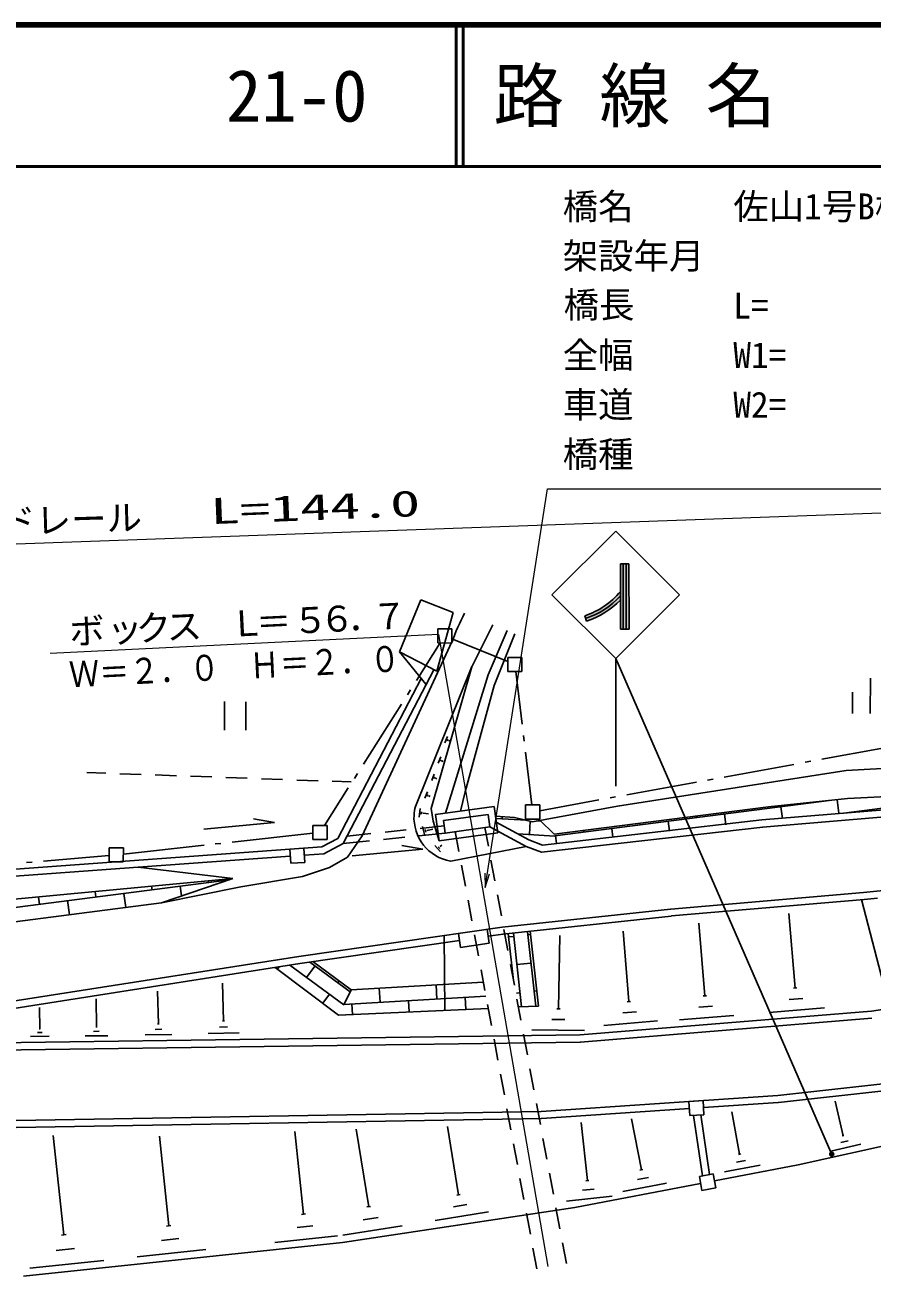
# Model space of a CAD drawing. Units: millimetres, scale not verified. Extents: x 40000 to 680000, y 20000 to 380000.
# Drawn here: x 147316 to 207123, y 292121 to 380000 of the extents above; entities that cross this region are included whole.
import ezdxf
from ezdxf.enums import TextEntityAlignment as Align

# ---------------------------------------------------------------- set-up
doc = ezdxf.new("R2010")
doc.units = ezdxf.units.MM
doc.header["$LTSCALE"] = 1000
for name, color, linetype, lineweight in [('M-BGD', 7, 'Continuous', 25), ('M-BMK-ROW', 30, 'Continuous', 25), ('M-STR-HTXT', 7, 'Continuous', 13), ('M-STR-STR1', 7, 'Continuous', 25), ('M-STR-STRC', 7, 'Continuous', 25), ('M-TTL', 2, 'Continuous', 140), ('M-TTL-LINE', 7, 'Continuous', 50)]:
    doc.layers.add(name, color=color, linetype=linetype, lineweight=lineweight)
doc.layers.add('M-TTL-TXT', color=7, linetype='Continuous')
doc.styles.add('ＭＳ ゴシック', font='')
doc.styles.get('ＭＳ ゴシック').set_extended_font_data('MS Gothic')

# ---------------------------------------------------------------- blocks, each defined once
blk = doc.blocks.new('open_arrow')
at = {"color": 0, "linetype": 'Continuous', "lineweight": -2}
blk.add_lwpolyline([(7.5, 1.25), (0, 0), (7.5, -1.25)], dxfattribs=at)

msp = doc.modelspace()

# ---------------------------------------------------------------- hatches: boundary and pattern name
at = {"layer": 'M-STR-STRC'}
for points in [[(189358, 341937), (189959, 341938), (189962, 337331), (189361, 337331)], [(189347, 339975), (188730, 339340), (187890, 338739), (187371, 338474), (186807, 338260), (186953, 337933), (187397, 338049), (188152, 338428), (188931, 338984), (189360, 339362)]]:
    msp.add_hatch(color=256, dxfattribs=at).paths.add_polyline_path(points)

# ---------------------------------------------------------------- linework, layer by layer
at = {"layer": 'M-BGD'}
for p, q in [((175267, 339385), (173752, 335724)), ((175267, 339385), (177548, 338505)), ((177548, 338505), (176402, 334342)), ((180360, 337624), (178857, 334664)), ((180017, 334099), (181351, 337220)), ((180435, 333346), (181911, 336987)), ((171121, 322720), (177461, 336432)), ((173752, 335724), (176402, 334342)), ((173752, 335724), (175627, 333433)), ((176182, 334453), (169787, 322174)), ((178867, 334684), (174885, 324800)), ((175987, 324646), (178857, 334664)), ((177007, 324332), (180017, 334099)), ((175288, 333835), (169417, 322546)), ((178395, 325830), (180435, 333346)), ((206996, 331358), (207005, 333863)), ((161407, 332201), (161400, 330198)), ((162910, 332196), (162903, 330192)), ((205743, 331363), (205749, 332866)), ((177147, 329741), (176965, 329291)), ((177166, 329541), (177126, 329431)), ((177246, 329460), (177236, 329430)), ((177236, 329450), (177326, 329410)), ((176671, 328300), (176489, 327850)), ((176690, 328100), (176650, 327990)), ((176760, 328019), (176750, 327989)), ((176760, 328009), (176850, 327969)), ((151682, 327197), (153018, 327149)), ((154017, 327113), (155516, 327059)), ((156516, 327024), (158015, 326970)), ((159014, 326934), (160513, 326881)), ((176216, 327090), (176034, 326639)), ((189141, 324810), (205288, 327327)), ((205288, 327327), (210829, 327658)), ((161512, 326845), (163011, 326792)), ((164011, 326756), (165510, 326702)), ((166509, 326666), (168008, 326613)), ((169008, 326577), (170343, 326529)), ((176235, 326889), (176194, 326769)), ((176315, 326809), (176305, 326779)), ((176305, 326789), (176395, 326758)), ((231222, 326494), (199345, 323842)), ((218788, 326087), (205117, 324333)), ((205382, 325353), (227465, 326558)), ((175740, 325839), (175558, 325389)), ((175770, 325639), (175719, 325529)), ((175840, 325558), (175829, 325528)), ((175829, 325548), (175930, 325508)), ((178060, 324468), (178395, 325830)), ((204269, 325237), (184715, 322732)), ((231260, 325993), (199384, 323341)), ((199800, 324772), (205382, 325353)), ((204650, 325266), (204777, 324314)), ((175215, 324649), (175153, 324038)), ((175315, 324408), (175294, 324248)), ((175434, 324337), (175424, 324297)), ((175424, 324317), (175805, 324276)), ((176134, 323764), (175987, 324646)), ((176296, 324234), (180445, 324801)), ((180445, 324801), (180699, 322926)), ((183156, 323719), (189141, 324810)), ((184686, 322852), (199800, 324772)), ((198677, 324636), (198687, 324526)), ((200681, 324779), (200788, 323937)), ((202656, 325093), (202666, 325032)), ((206761, 324547), (206781, 324467)), ((159953, 323200), (164933, 323663)), ((163452, 323919), (164933, 323663)), ((175227, 323244), (176914, 323421)), ((176549, 322360), (176134, 323764)), ((176296, 324234), (176549, 322360)), ((176855, 323802), (180012, 324241)), ((176855, 323802), (176982, 322919)), ((180012, 324241), (180129, 323359)), ((180533, 324109), (181885, 324024)), ((182716, 323831), (180552, 323959)), ((182901, 322438), (180591, 323678)), ((181004, 324077), (181003, 323937)), ((181885, 324024), (183156, 323719)), ((182996, 323760), (182942, 322808)), ((183747, 323767), (183447, 323788)), ((183677, 323837), (184686, 322852)), ((199345, 323842), (183852, 322074)), ((190729, 323632), (190739, 323502)), ((192723, 323765), (192821, 323064)), ((194698, 324139), (194718, 324019)), ((196702, 324272), (196800, 323500)), ((168283, 321949), (169417, 322546)), ((170059, 322704), (171746, 322880)), ((170094, 321221), (171121, 322720)), ((172638, 322469), (174131, 322624)), ((172741, 322984), (174232, 323140)), ((175125, 322727), (176982, 322919)), ((175391, 323376), (175539, 322724)), ((175581, 323165), (175610, 322994)), ((175721, 323104), (176102, 323193)), ((175721, 323124), (175731, 323084)), ((180699, 322926), (176549, 322360)), ((180129, 323359), (176982, 322919)), ((177694, 323027), (177956, 321624)), ((179789, 323310), (180034, 321997)), ((182699, 321978), (180129, 323359)), ((184725, 322702), (182111, 322861)), ((199404, 323341), (183790, 321563)), ((184776, 322742), (184854, 322180)), ((186750, 323115), (186770, 322995)), ((188754, 323248), (188832, 322627)), ((168283, 321949), (141188, 319971)), ((167011, 321853), (166009, 321786)), ((166009, 321786), (166085, 320784)), ((167077, 320851), (167011, 321853)), ((168422, 321457), (169787, 322174)), ((169787, 322174), (171644, 322366)), ((170415, 321310), (175405, 321773)), ((173924, 322029), (175405, 321773)), ((176258, 322051), (176647, 321588)), ((176498, 321949), (176598, 321839)), ((176628, 321989), (176648, 321959)), ((176638, 321969), (176749, 322059)), ((182699, 321978), (177376, 320935)), ((183790, 321563), (182699, 321978)), ((183852, 322074), (182901, 322438)), ((240703, 321963), (206510, 318728)), ((166047, 321285), (155305, 320502)), ((166085, 320784), (167077, 320851)), ((168422, 321457), (167049, 321352)), ((168819, 320484), (170094, 321221)), ((180217, 321014), (180493, 319539)), ((155315, 320502), (141056, 319460)), ((155315, 320502), (161994, 319707)), ((166903, 319840), (168819, 320484)), ((178139, 320641), (178414, 319166)), ((161753, 319627), (140676, 316897)), ((140799, 317698), (161994, 319707)), ((156262, 319166), (156291, 318915)), ((161994, 319707), (156969, 318001)), ((156969, 318001), (162563, 319114)), ((158276, 319179), (158373, 318477)), ((160250, 319543), (160270, 319432)), ((162563, 319114), (166903, 319840)), ((148275, 318403), (148343, 317892)), ((150328, 318145), (150465, 317153)), ((152274, 318789), (152322, 318409)), ((154307, 318662), (154433, 317670)), ((178598, 318183), (178873, 316709)), ((180676, 318556), (180951, 317082)), ((192922, 317554), (206520, 318728)), ((192970, 317063), (206558, 318227)), ((206378, 318217), (208374, 310526)), ((207500, 318323), (206558, 318227)), ((156969, 318001), (140522, 315866)), ((156969, 318001), (140522, 315866)), ((192892, 317554), (181006, 316283)), ((192940, 317053), (181054, 315782)), ((195314, 311424), (194892, 316565)), ((201688, 311963), (201255, 317234)), ((181006, 316283), (166653, 314190)), ((176907, 315687), (176958, 310397)), ((177929, 315834), (178076, 314841)), ((179056, 315726), (179331, 314251)), ((180090, 315135), (179944, 316127)), ((181074, 315782), (180022, 315636)), ((181135, 316099), (181410, 314624)), ((181804, 312514), (181435, 315821)), ((181825, 315619), (181464, 315581)), ((182379, 310649), (181806, 315860)), ((183380, 310695), (182798, 315967)), ((183018, 315745), (182827, 315726)), ((183571, 310704), (182988, 315996)), ((184993, 310499), (185081, 315678)), ((189943, 311012), (189540, 315993)), ((177997, 315342), (166721, 313699)), ((177977, 315332), (177997, 315342)), ((178076, 314841), (180090, 315135)), ((166653, 314190), (146025, 310968)), ((170281, 311703), (167423, 313797)), ((167643, 313836), (170341, 311843)), ((183041, 313732), (182048, 313625)), ((166731, 313699), (138205, 309232)), ((164987, 313425), (169463, 310063)), ((165258, 313464), (165137, 313314)), ((169827, 310793), (166020, 313582)), ((167783, 313525), (167189, 312726)), ((179515, 313268), (179790, 311793)), ((181593, 313641), (181869, 312166)), ((161327, 309651), (161267, 312306)), ((169492, 312477), (169401, 312347)), ((179670, 312391), (170351, 311843)), ((176343, 312193), (176400, 311191)), ((201567, 311953), (201808, 311982)), ((152370, 309232), (152347, 311206)), ((156738, 309437), (156687, 311741)), ((168807, 311538), (168344, 310899)), ((170341, 311843), (169827, 310793)), ((179857, 311399), (169837, 310813)), ((172335, 311966), (172392, 310964)), ((178394, 311314), (178451, 310472)), ((182272, 311631), (182021, 311612)), ((182052, 311183), (182327, 309709)), ((183454, 311767), (183264, 311747)), ((195194, 311415), (195435, 311434)), ((201264, 311153), (202236, 311229)), ((148362, 309086), (148348, 310589)), ((169463, 310063), (180014, 310537)), ((170398, 310851), (170435, 310100)), ((174396, 311077), (174443, 310286)), ((179973, 310810), (180249, 309336)), ((182158, 310639), (183571, 310704)), ((184872, 310499), (185103, 310499)), ((207071, 310341), (186509, 308660)), ((189530, 310212), (190482, 310299)), ((189823, 311003), (190064, 311022)), ((194891, 310614), (195853, 310701)), ((199868, 310256), (203756, 310573)), ((156678, 309437), (156799, 309437)), ((161267, 309651), (161398, 309661)), ((184509, 309759), (185441, 309746)), ((207110, 309840), (186547, 308159)), ((188174, 309336), (191972, 309653)), ((193515, 309728), (197353, 310045)), ((186509, 308660), (132700, 307919)), ((147709, 308557), (149022, 308563)), ((148201, 308826), (148532, 308825)), ((148322, 309086), (148402, 309086)), ((151576, 308594), (153169, 308608)), ((152168, 308912), (152569, 308921)), ((152320, 309232), (152420, 309232)), ((155814, 308659), (157698, 308702)), ((156517, 309047), (156988, 309065)), ((160262, 308763), (162436, 308816)), ((161065, 309211), (161616, 309229)), ((182511, 308726), (182786, 307251)), ((183104, 309033), (186831, 308970)), ((186517, 308159), (132698, 307418)), ((180432, 308353), (180707, 306878)), ((180891, 305895), (181166, 304421)), ((182970, 306268), (183245, 304794)), ((207885, 305199), (200469, 304383)), ((200469, 304383), (183755, 303250)), ((207943, 304708), (200517, 303892)), ((183755, 303250), (132420, 302370)), ((181349, 303438), (181624, 301963)), ((183428, 303811), (183704, 302336)), ((194224, 303464), (183783, 302749)), ((195188, 304031), (194186, 303965)), ((194186, 303965), (194253, 302963)), ((195255, 303029), (195188, 304031)), ((200497, 303892), (195216, 303530)), ((197769, 300246), (197219, 303223)), ((201904, 299490), (221063, 303739)), ((205077, 301542), (204524, 303978)), ((183763, 302750), (132739, 301878)), ((187023, 298370), (186587, 302469)), ((190833, 299138), (190144, 302747)), ((194253, 302963), (195255, 303029)), ((194523, 302982), (195159, 298712)), ((195024, 303010), (195650, 298800)), ((150064, 294544), (149317, 301569)), ((157469, 295179), (156811, 301503)), ((166989, 295997), (166379, 301839)), ((171589, 296531), (170707, 301994)), ((177924, 297361), (177149, 302202)), ((205007, 301532), (205137, 301562)), ((181808, 300980), (182083, 299506)), ((183887, 301353), (184162, 299879)), ((204211, 300453), (206327, 300937)), ((204905, 301062), (205436, 301180)), ((197547, 299675), (198178, 299793)), ((197689, 300226), (197849, 300255)), ((184346, 298896), (184621, 297421)), ((190733, 299118), (190933, 299158)), ((195911, 298850), (194929, 298663)), ((196098, 297867), (195911, 298850)), ((201904, 299490), (196009, 298358)), ((196693, 298997), (199219, 299459)), ((182266, 298522), (182541, 297048)), ((195017, 298172), (186145, 296470)), ((186923, 298361), (187124, 298380)), ((189535, 297610), (192603, 298200)), ((190570, 298448), (191332, 298595)), ((194929, 298663), (195115, 297680)), ((177803, 297341), (178044, 297380)), ((185556, 296913), (188763, 297262)), ((186690, 297690), (187492, 297767)), ((195115, 297680), (196098, 297867)), ((186145, 296470), (169737, 294003)), ((171449, 296512), (171720, 296551)), ((176284, 295553), (180043, 296161)), ((177570, 296530), (178512, 296687)), ((184804, 296438), (185080, 294964)), ((166849, 295987), (167130, 296016)), ((171195, 295601), (172248, 295778)), ((182725, 296065), (183000, 294590)), ((149894, 294525), (150224, 294563)), ((157319, 295159), (157620, 295198)), ((164969, 294010), (169378, 294466)), ((166535, 295057), (167637, 295173)), ((169749, 294514), (173959, 295181)), ((147208, 291629), (169737, 294003)), ((149519, 293434), (150822, 293570)), ((156965, 294149), (158177, 294275)), ((183183, 293607), (183458, 292133)), ((185263, 293981), (185538, 292506)), ((147671, 292188), (152883, 292731)), ((155248, 292983), (160098, 293497))]:
    msp.add_line(p, q, dxfattribs=at)
for centre, radius, start, end in [((192009, 331251), 15438, 152.22953, 160.37695), ((177898, 324008), 3116, 165.18566, 176.63338), ((177898, 324008), 3116, 176.63338, 260.26935), ((176203, 546902), 238564, 277.4346, 283.49522)]:
    msp.add_arc(centre, radius, start, end, dxfattribs=at)
at = {"layer": 'M-BMK-ROW'}
for p, q in [((176459, 336345), (176462, 337347)), ((176462, 337347), (177464, 337344)), ((177464, 337344), (177461, 336342)), ((177462, 336642), (181403, 335025)), ((174964, 333703), (176639, 336345)), ((177461, 336342), (176459, 336345)), ((181400, 334324), (181404, 335326)), ((181404, 335326), (182406, 335322)), ((182406, 335322), (182402, 334321)), ((182402, 334321), (181400, 334324)), ((181971, 334322), (182417, 330610)), ((174321, 332690), (174535, 333027)), ((171215, 327791), (173893, 332014)), ((182512, 329815), (182560, 329418)), ((203574, 328130), (207748, 328891)), ((182655, 328624), (183100, 324911)), ((202394, 327915), (202787, 327987)), ((170573, 326778), (170787, 327116)), ((196688, 326874), (201607, 327771)), ((168469, 323461), (170144, 326102)), ((189801, 325619), (194720, 326516)), ((195507, 326659), (195901, 326731)), ((183660, 324499), (187834, 325260)), ((188621, 325403), (189014, 325475)), ((182656, 323911), (182659, 324913)), ((182659, 324913), (183661, 324909)), ((183661, 324909), (183658, 323908)), ((167644, 322462), (167647, 323463)), ((167647, 323463), (168649, 323460)), ((168649, 323460), (168646, 322458)), ((183658, 323908), (182656, 323911)), ((161950, 322280), (167646, 322912)), ((153263, 320880), (153266, 321881)), ((153266, 321881), (154268, 321878)), ((154268, 321878), (154264, 320876)), ((154266, 321427), (159962, 322059)), ((160757, 322148), (161155, 322192)), ((168646, 322458), (167644, 322462)), ((147423, 320833), (147822, 320867)), ((148619, 320935), (153264, 321330)), ((154264, 320876), (153263, 320880))]:
    msp.add_line(p, q, dxfattribs=at)
at = {"layer": 'M-STR-HTXT'}
for p, q in [((239659, 346671), (130983, 342749)), ((176511, 336936), (149097, 335601)), ((176511, 336936), (184226, 292307))]:
    msp.add_line(p, q, dxfattribs=at)
msp.add_lwpolyline([(179798, 319079), (184202, 347236), (217242, 347236)], dxfattribs=at)
at = {"layer": 'M-STR-STRC'}
for p, q in [((189027, 344251), (184522, 339742)), ((193536, 339746), (189027, 344251)), ((189959, 341938), (189358, 341937)), ((189358, 341937), (189361, 337331)), ((189559, 341938), (189561, 337331)), ((189759, 341938), (189761, 337331)), ((189959, 341938), (189962, 337331)), ((184522, 339742), (189031, 335237)), ((189031, 335237), (193536, 339746)), ((189339, 339975), (189359, 339975)), ((189360, 339374), (189360, 339334)), ((189360, 339374), (189361, 337331)), ((186847, 338271), (186967, 337890)), ((189962, 337331), (189361, 337331)), ((189031, 335237), (189035, 326224)), ((204211, 300373), (189031, 335237)), ((204231, 300193), (204301, 300262))]:
    msp.add_line(p, q, dxfattribs=at)
for radius in [140, 110, 80.1, 50.1, 20]:
    msp.add_circle((204271, 300233), radius, dxfattribs=at)
for radius, end in [(5398, 320.55524), (5598, 318.12985), (5798, 315.97063)]:
    msp.add_arc((185182, 343408), radius, 287.88689, end, dxfattribs=at)
at = {"layer": 'M-TTL'}
msp.add_line((680000, 380000), (40000, 380000), dxfattribs=at)
at = {"layer": 'M-TTL-LINE'}
for p, q in [((177750, 380000), (177750, 370000)), ((178250, 380000), (178250, 370000)), ((40000, 370000), (680000, 370000))]:
    msp.add_line(p, q, dxfattribs=at)

# ---------------------------------------------------------------- block references
at = {"layer": 'M-STR-HTXT', "xscale": 133, "yscale": 133, "rotation": 81.1}
msp.add_blockref('open_arrow', (179798, 319079), dxfattribs=at)

# ---------------------------------------------------------------- texts
at = {"layer": 'M-STR-HTXT', "style": 'ＭＳ ゴシック'}
for s, rotation, width, p in [('L=144.0', 2.221, 1.7, (160444, 344187)), ('Ｗ＝２．０\u3000Ｈ＝２．０', 2.783, 0.85, (150509, 332660))]:
    msp.add_text(s, height=1833, rotation=rotation, dxfattribs=dict(at, width=width)).set_placement(p, align=Align.BOTTOM_LEFT)
for s, rotation, p in [('ガードレール', 1.83, (140629, 343282)), ('ボ', 2.783, (150520, 335676)), ('ク', 2.783, (155219, 335900)), ('ス', 2.783, (157373, 336002)), ('Ｌ', 2.783, (161832, 336227)), ('５', 2.783, (166281, 336441)), ('６', 2.783, (168165, 336535)), ('７', 2.783, (171862, 336712)), ('ッ', 2.783, (153195, 335807)), ('＝', 2.783, (163706, 336310)), ('．', 2.783, (170128, 336628))]:
    msp.add_text(s, height=1833, rotation=rotation, dxfattribs=at).set_placement(p, align=Align.BOTTOM_LEFT)
at = {"layer": 'M-STR-STR1', "style": 'ＭＳ ゴシック'}
for s, p in [('橋名', (185279, 365712)), ('佐山1号B橋', (197324, 365712)), ('架設年月', (185279, 362212)), ('橋長', (185347, 358763)), ('L=', (197324, 358712)), ('全幅', (185279, 355212)), ('W1=', (197324, 355212)), ('車道', (185279, 351712)), ('W2=', (197324, 351712)), ('橋種', (185279, 348212))]:
    msp.add_text(s, height=1833, dxfattribs=at).set_placement(p, align=Align.BOTTOM_LEFT)
at = {"layer": 'M-TTL-TXT', "style": 'ＭＳ ゴシック'}
for s, p in [('路 線 名', (180380, 375000)), ('21-0', (161521, 375000))]:
    msp.add_text(s, height=3666, dxfattribs=at).set_placement(p, align=Align.MIDDLE_LEFT)

doc.saveas('drawing.dxf')
